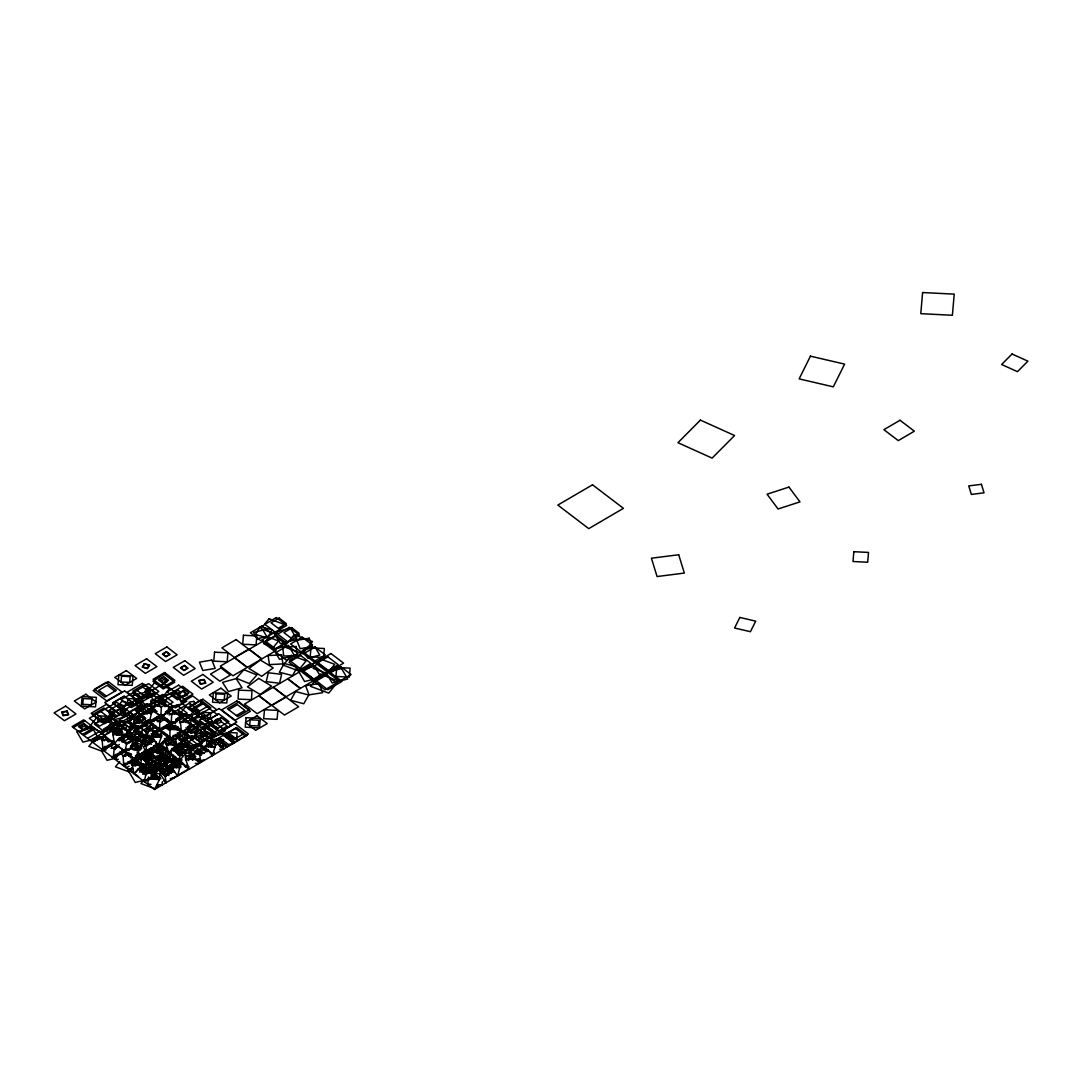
<?xml version="1.0" encoding="UTF-8"?>
<svg xmlns="http://www.w3.org/2000/svg" width="1082" height="1082" viewBox="0 0 1082 1082"><rect width="100%" height="100%" fill="white"/><g stroke="black" fill="none" stroke-linecap="round" stroke-linejoin="round"><path stroke-width="1.5" d="M152.954 770.993L140.349 769.884L141.309 759.564L135.196 759.118L127.73 755.128L125.782 752.071L118.222 746.404L114.151 748.785L113.326 758.022L136.454 744.511L138.117 739.506L146.665 734.408L148.018 737.748L152.494 736.626L152.9 730.769L159.581 730.986L167.02 726.861L169.955 730.079L169.874 738.844L175.96 739.249L175.23 745.2L180.18 746.702L181.235 743.28L189.364 749.474L190.473 754.56L200.779 762.418L199.778 755.222L192.19 749.434L190.473 754.56L194.53 753.424L194.341 759.293L200.779 762.418M141.309 759.564L132.694 759.131L132.193 764.893L140.809 765.326L145.488 766.976L145.799 762.675L157.133 756.048L157.052 760.227L158.175 758.468M142.378 722.762L149.275 723.128L156.133 719.354L159.757 722.127L159.581 730.986L147.788 721.559L139.28 726.536L137.712 729.89L133.762 722.33L134.249 716.568L142.865 717.001L142.378 722.762L133.762 722.33M153.049 752.017L153.752 751.571M166.046 751.503L189.215 769.18L185.563 759.064L185.766 753.194L194.53 753.424M198.533 754.303L198.682 749.907L207.446 750.137M208.555 747.243L208.718 742.374M211.545 746.702L211.693 742.293L220.458 742.536L220.309 746.932M186.618 751.611L138.969 715.27L146.854 712.416L148.626 709.454L158.283 704.585L161.367 706.938L160.839 716.365L156.133 719.354M148.626 709.454L153.076 710.698L160.839 716.365L168.576 712.443L171.673 714.796L171.132 724.223L174.716 728.159L181.438 732.081L196.397 732.812L196.897 727.05L188.282 726.617L187.781 732.379M154.023 721.572L154.226 718.637L162.99 719.003M155.348 706.587L155.646 702.191L164.41 702.556L164.207 705.491M132.274 745.214L138.712 750.124L141.607 748.433L136.454 744.511L135.074 739.222L126.553 744.2L124.89 751.26L130.354 748.866L132.437 742.739L141.634 744.227L146.746 752.369L152.116 751.922L153.874 745.633L158.31 745.606L161.259 736.991L161.664 731.134L152.9 730.769M165.37 705.559L165.708 700.69L151.155 700.081L150.493 709.806L155.348 710.008M192.19 749.434L200.711 744.457L202.036 747.797L206.405 746.594L206.905 740.832L213.6 741.035L162.097 701.745L92.727 742.306L100.883 737.369L102.141 740.48L103.033 750.164L114.584 743.415L112.853 734.556L113.353 728.795L121.968 729.227L121.468 734.989L126.148 736.653L127.487 733.434L135.074 739.222M115.558 754.465L115.138 759.226L118.303 759.375M116.653 757.414L116.897 754.533M125.39 756.413L125.769 752.085L120.021 751.801M129.637 756.764L129.908 753.599M132.991 763.743L133.492 757.982L130.611 757.833M141.323 758.617L141.742 753.735M148.396 777.836L147.842 784.166L151.007 784.328M144.231 781.596L150.817 779.094L151.318 773.332L159.933 773.765L166.087 782.692L165.1 775.496L157.512 769.708L155.794 774.834L144.231 781.596L145.894 774.536L154.415 769.559L155.794 774.834L160.947 778.769M151.926 771.899L83.693 719.841L72.129 726.59L154.523 789.454L159.433 779.527L159.933 773.765M162.341 781.718L162.07 784.883L157.323 784.639M173.35 755.331L171.943 771.574L160.298 770.993M200.711 744.457L208.299 750.245L212.343 755.655L215.02 747.026L215.521 741.265L206.905 740.832M173.309 767.449L172.525 761.796L177.11 760.822M139.713 770.357L168.616 753.464L166.344 744.605L167.061 738.668L175.96 739.249M175.784 722.221L176.19 718.908M176.812 721.924L177.178 718.948M185.698 722.506L186.429 716.568L179.017 716.081M190.418 724.859L191.636 714.945L176.799 713.958M145.799 762.675L156.173 770.398L166.019 764.731L167.358 768.085L171.646 766.813L172.457 760.971L178.922 761.322L185.766 753.194M180.221 766.056L181.032 760.213M166.019 764.731L173.607 770.519L177.651 775.943L181.194 761.62L172.457 760.971M189.093 759.523L189.702 755.141L194.07 755.466M197.627 761.633L198.033 758.712M199.21 758.753L198.533 763.594L195.315 763.365M163.531 763.5L164.964 764.447M145.975 774.279L147.125 767.868M189.364 749.474L180.248 754.817L178.922 761.322L167.467 751.341L158.351 756.67L157.052 760.227L155.565 756.588L147.801 750.773L135.196 759.118L141.634 744.227M153.076 710.698L151.304 713.647L149.275 723.128L147.788 721.559M151.615 730.837L152.9 726.252L156.106 726.685M154.794 731.162L153.915 734.299L161.759 735.381M164.139 740.277L162.381 746.553L154.537 745.484M158.459 758.022L161.529 753.207L163.287 746.918L153.874 745.633M166.385 737.626L167.25 734.57M126.148 736.653L127.662 731.364L136.183 726.387L137.712 729.89M180.18 746.702L181.681 741.413L190.202 736.436L191.744 739.939L193.191 737.708M155.565 756.588L147.017 761.687L145.488 766.976L146.827 763.77L154.415 769.559M111.906 731.013L115.436 720.598L131.071 723.141L128.041 732.068M125.485 730.391L127.04 725.792L117.843 724.291L115.76 730.431L121.887 731.432M132.734 741.765L134.29 737.167L125.093 735.679L123.01 741.806L129.15 742.807M158.283 704.585L162.097 701.745M168.576 712.443L172.403 709.603L161.745 702.556M191.744 739.939L193.299 736.599L201.82 731.608L213.6 741.035M150.276 759.605L149.411 756.764L152.143 752.964M164.694 763.676L161.962 767.503M170.266 753.194L172.024 749.515M141.485 772.25L143.838 767.341M135.034 766.191L138.564 759.091M139.97 756.237L141.39 753.397M147.247 762.147L151.751 753.099M169.888 772.724L171.308 769.884M172.714 767.043L176.961 758.523M172.39 770.222L170.74 772.832M148.261 767.828L151.723 761.823M162.381 758.617L165.154 753.816M193.489 737.275L196.397 732.812M147.801 750.773L146.746 752.369L145.894 745.322L138.117 739.506M163.287 746.918L168.616 753.464L172.119 748.609L181.235 743.28M175.216 751.841L177.935 748.446M136.129 772.075L137.969 769.816M104.94 746.255L101.153 750.922L88.832 746.337L95.473 738.167L98.543 739.317M127.919 732.582L134.154 724.913L122.577 720.598L116.342 728.281L119.236 729.363M116.153 748.352L119.331 744.43M121.454 741.819L125.688 736.612L131.585 738.803M147.855 713.579L155.024 704.734L160.947 706.938M119.696 761.579L115.449 766.813L129.258 771.953L132.437 768.031M151.548 723.817L145.245 731.581L148.18 732.663M168.359 709.697L161.177 718.529L156.741 716.879M137.035 751.016L143.379 743.199L140.43 742.103M134.56 765.407L136.684 762.796L130.557 760.511M169.117 730.35L172.268 726.468L167.872 724.832M142.675 763.73L140.619 766.259L152.062 770.506M144.718 761.201L146.773 758.671L158.215 762.932L153.076 769.248M178.232 726.915L176.434 729.146L186.483 732.879M162.3 747.865L159.554 751.246L150.817 748M143.879 779.987L140.971 783.571L155.402 788.94L158.324 785.356M187.389 731.77L191.893 726.211L189.025 725.143M173.134 750.299L175.162 747.797M177.191 745.295L179.233 742.807M178.598 758.428L172.89 765.447L178.936 767.706M188.363 752.707L192.42 747.703L182.155 743.889M198.101 748.054L196.058 750.57L203.673 753.41M202.199 742.996L204.255 740.48M185.387 767.057L187.294 764.703M211.288 756.237L214.358 752.45M153.171 741.67L127.419 722.032L128.596 720.598L136.183 726.387M190.202 736.436L182.615 730.648L181.438 732.081L180.491 722.451L179.247 719.341L171.132 724.223L160.204 716.974M127.487 733.434L118.966 738.411L114.584 743.415L106.766 739.696L102.141 740.48M146.827 763.77L138.307 768.747L133.925 773.738L132.193 764.893M132.288 760.24L139.375 753.113M147.652 744.781L151.196 741.211M145.069 760.727L154.334 751.395L158.662 753.342M165.276 776.849L172.363 769.721M174.729 767.341L181.817 760.2M149.695 742.009L150.506 742.009M150.452 742.414L149.695 742.36M140.619 757.089L141.444 757.089M141.431 757.468L140.674 757.481M160.785 749.366L161.597 749.38M161.583 749.745L160.812 749.745M144.028 770.627L144.839 770.641M144.826 771.006L144.055 771.006M177.096 751.855L177.908 751.855M177.894 752.22L177.137 752.247M172.66 762.999L173.472 762.999M173.458 763.365L172.687 763.365M172.538 768.68L173.35 768.68M144.461 746.391L153.509 740.507M177.475 754.411L182.182 750.34M164.789 759.55L170.848 754.56M127.419 722.032L134.249 716.568M167.061 738.668L158.31 745.606L154.442 740.223L146.665 734.408M132.586 741.562L115.855 728.795L128.596 720.598M182.615 730.648L169.874 738.844L161.664 731.134M113.353 728.795L104.291 735.557L106.766 739.696M113.326 758.022L121.252 753.315L123.199 756.372L123.632 765.88L132.694 759.131M132.329 765.244L135.101 763.486M145.664 718.421L139.97 721.816L132.193 716L140.741 710.901L144.636 713.809M144.501 722.289L148.68 719.787M136.535 729.065L143.663 724.818L151.426 730.621M126.635 743.577L141.958 734.435L152.089 742.022M145.732 734.029L142.878 735.733L135.115 729.917M135.223 741.63L139.497 739.087M145.894 745.322L154.442 740.223M138.618 750.069L141.471 748.365M145.84 745.741L148.694 744.051L142.229 739.209M140.565 754.005L146.138 750.678M150.655 753.329L143.541 757.576L137.062 752.734M73.414 727.577L84.978 720.815M160.555 681.484L164.018 679.455L167.115 681.809L163.639 683.838L158.378 679.875L163.747 676.737L168.535 680.389L163.166 683.526M79.852 732.487L91.415 725.724M120.318 708.832L108.755 715.594L119.061 723.452M123.213 707.141L134.777 700.379L145.069 708.237L104.602 731.892L94.31 724.034L105.86 717.285L116.166 725.143M149.221 691.925L137.657 698.688L147.964 706.546L182.655 686.259L192.948 694.117L181.384 700.879L171.091 693.021M152.116 690.235L163.68 683.472L173.972 691.33M150.412 692.886L141.891 697.863L134.303 692.074L148.572 683.635L158.865 691.493L147.301 698.255L137.008 690.397M82.421 734.448L93.985 727.699M114.219 715.865L102.655 722.627L92.362 714.769L103.926 708.007L115.504 716.839L127.067 710.09M122.888 710.793L134.452 704.03L124.159 696.172L112.596 702.935L139.632 723.56M154.685 692.196L143.122 698.958L132.829 691.1L144.393 684.338L175.298 707.912L186.848 701.163L176.555 693.305L164.991 700.054M83.72 735.435L95.27 728.673M87.574 738.384L99.138 731.621M116.274 723.425L107.754 728.416L115.341 734.191L121.022 730.877M90.158 740.345L101.708 733.582M161.367 706.938L164.843 704.909M129.691 727.51L133.938 725.021M136.765 723.358L141.012 720.883L130.922 713.173L119.372 719.787L132.247 729.62M116.667 735.26L122.442 731.878M129.678 727.645L134.006 725.116M136.9 723.425L141.242 720.883M165.803 706.519L173.025 702.299L162.733 694.441L151.169 701.204L157.607 706.113M122.131 735.53L125.025 733.839M127.906 732.149L130.8 730.458M142.364 723.696L148.139 720.314M168.386 708.494L172.714 705.951M101.735 749.19L113.299 742.428M117.64 739.885L129.204 733.136L139.497 740.994M143.649 724.683L133.532 730.593L151.561 744.348M118.925 740.872L172.403 709.603M103.033 750.164L114.597 743.645L118.222 746.404M112.826 747.905L117.167 745.376M122.942 741.995L131.612 736.923M148.964 726.779L153.292 724.25M157.634 721.708L160.528 720.017M169.198 714.959L174.973 711.577M171.673 714.796L175.135 712.768L182.696 717.461L185.117 721.667L193.002 725.319L123.632 765.88M159.757 722.127L163.828 719.746M128.406 742.266L139.97 735.503M148.64 730.431L155.876 726.211M176.109 714.377L180.437 711.848M139.28 726.536L146.868 732.325L155.375 727.347M201.766 702.894L193.245 707.871L200.833 713.66M112.041 757.048L123.605 750.286M130.827 746.053L138.05 741.833L132.91 737.91M143.838 738.451L148.166 735.922M175.636 719.868L187.2 713.106L176.893 705.248L165.33 712.01L167.913 713.971M203.091 703.8L191.528 710.563L181.235 702.705L192.785 695.956L217.252 714.607M140.782 741.968L182.696 717.461M123.132 755.763L127.46 753.234M133.248 749.853L140.471 745.62M167.926 729.566L175.162 725.346L185.455 733.204L176.785 738.276M179.49 722.803L206.96 706.749M128.596 756.034L131.49 754.343M147.382 745.052L150.276 743.361M186.402 722.235L210.976 707.871L200.67 700.013L189.107 706.776L199.413 714.634M165.83 741.684L176.866 735.233L191.622 746.485L177.827 754.546M131.963 762.283L137.495 759.05M126.202 767.855L129.096 766.164M131.99 764.474L137.766 761.092M162.341 746.729L142.107 758.55L136.954 754.627M166.669 744.186L173.891 739.966M186.902 732.352L201.36 723.912L191.054 716.054M146.652 756.034L157.986 749.407L168.075 757.102M218.686 713.917L207.352 720.544L217.455 728.24L229.005 721.626L218.699 713.768L205.688 721.369L195.396 713.511M143.162 758.671L157.931 750.042L170.983 759.997M167.872 744.957L174.391 741.143M190.324 731.824L199.44 726.495M133.329 765.515L139.01 762.188L150.452 770.925L144.772 774.252M228.843 709.657L237.364 704.68L244.951 710.468L236.431 715.445M128.772 769.816L131.666 768.125M136.007 765.583L140.335 763.053M144.677 760.524L153.346 755.452M166.358 747.838L157.688 752.91L151.25 748M176.474 741.927L172.133 744.457L164.41 738.573M179.369 740.237L183.697 737.708L177.259 732.784M190.919 733.474L198.155 729.254M201.036 727.564L212.599 720.801L202.307 712.943M130.07 770.79L132.951 769.099M138.739 765.731L141.634 764.041M154.631 756.426L145.962 761.498L156.268 769.356L167.832 762.594L160.095 756.71M161.867 752.206L167.642 748.825M180.653 741.224L189.323 736.152M195.098 732.771L205.215 726.847L215.521 734.705L205.391 740.494M146.178 761.512L154.685 756.548M195.287 732.798L205.201 726.996L215.304 734.705M182.479 741.616L188.998 737.802M140.024 766.8L142.919 765.015M153.035 759.104L155.93 757.414M163.152 753.18L160.258 754.871L170.564 762.729M174.716 746.431L179.044 743.889M203.619 729.525L219.551 720.301L227.139 726.09L218.618 731.08L211.031 725.292M172.944 750.922L203.308 733.177L201.82 731.608M139.497 772.129L146.597 767.977M183.818 746.58L176.001 751.151L173.675 749.38M207.568 732.69L198.439 738.019L194.963 735.368M142.283 772.332L148.072 768.95M168.305 757.116L156.741 763.878L146.435 756.02M176.975 752.044L188.538 745.282L178.232 737.424M197.208 740.21L208.772 733.461M142.756 774.252L153.833 767.774L140.268 757.427M199.954 741.603L215.129 732.73L200.373 721.478L183.818 731.162L187.849 734.232M171.186 759.158L175.095 756.873M198.412 743.239L189.296 748.568L182.344 743.266M193.299 736.599L200.887 742.387L209.408 737.397M158.351 756.67L166.466 762.864L175.582 757.535M156.281 769.099L176.109 757.508L158.445 744.037L138.618 755.628L156.281 769.207M176.501 757.522L172.16 760.064L154.131 746.309M179.382 755.831L182.276 754.14M189.512 749.921L199.629 744.01M164.491 764.798L158.946 768.031L168.819 775.551M167.25 763.175L174.175 759.131M157.133 756.048L167.223 763.757L155.889 770.384L155.794 774.834L151.318 773.332M161.894 767.801L164.775 766.11M189.35 751.747L196.572 747.527L187.565 740.643M181.803 759.632L160.122 772.305L165.276 776.227L169.617 773.698L164.464 769.775M186.145 757.089L191.92 753.708L195.788 756.656M194.814 752.017L236.728 727.523L247.021 735.381L154.523 789.454M235.308 728.484L226.787 733.461L234.375 739.249L242.895 734.272M165.1 775.496L173.607 770.519M199.778 755.222L208.299 750.245M221.296 746.905L225.556 744.416L217.969 738.627L209.448 743.604L214.506 747.459M172.511 778.377L187.741 769.478M153.644 752.315L154.09 751.76M153.603 751.936L163.301 749.366M185.211 757.021L189.066 755.114M124.998 765.353L127.581 764.095M144.785 760.66L147.463 759.496M166.642 760.944L174.702 757.454M185.59 760.254L191.703 757.698M178.003 714.458L180.383 713.498L177.434 710.279L172.687 712.199L174.648 714.336M167.02 726.861L171.768 724.94M169.955 730.079L174.716 728.159M162.503 749.271L140.592 756.386L142.594 759.077M161.002 768.125L151.615 771.168L149.6 768.491M165.695 766.597L173.512 764.054L165.505 753.302M97.339 739.723L102.912 738.181L104.508 740.683M111.081 748.379L114.11 747.54L115.409 749.583M121.252 753.315L125.782 752.071M123.199 756.372L127.73 755.128M188.282 726.617L193.002 725.319M155.024 770.641L156.998 770.127M168.751 707.249L182.439 703.773L175.784 692.494L159.054 696.754L164.883 706.614M149.127 712.93L138.415 715.662L142.675 722.871M117.681 727.145L101.789 731.189L108.119 741.9L112.88 740.683M144.204 722.492L153.374 720.152M175.135 723.074L170.226 724.318L167.101 719.03M142.134 732.027L131.625 734.705L137.603 744.808M119.236 739.06L124.011 737.843L118.479 728.484M106.185 749.88L101.586 751.043L107.077 760.335L116.261 757.995M112.312 748.311L115.368 747.54M142.107 743.672L152.603 740.994L149.194 735.219M187.227 734.989L184.17 735.76L190.256 746.066L199.426 743.726M194.868 733.041L197.925 732.257M172.741 739.398L166.385 741.008L164.91 738.506M155.051 751.652L167.44 748.501M140.985 758.969L150.655 756.494L146.909 750.164M132.45 768.288L127.635 769.518L135.304 782.489L154.55 777.593L152.846 774.698M140.471 766.245L145.286 765.028M220.62 746.594L233.171 743.402L226.922 732.825L211.233 736.828L215.913 744.754M193.813 754.911L190.594 755.723L192.894 759.645M197.032 754.086L200.265 753.261M168.63 762.594L162.449 764.176L158.337 757.211M174.824 761.011L181.019 759.442M162.882 768.977L168.833 767.463L171.362 771.764M197.668 761.43L204.106 759.78M170.28 778.621L174.743 777.485M161.718 754.397C158.702 755.25 164.234 756.981 163.017 754.681M140.822 758.82L146.178 757.684M179.247 719.341L183.872 718.556M180.491 722.451L185.117 721.667M100.883 737.369L105.509 736.585M169.347 773.211L168.359 774.171M142.188 752.585L166.263 749.528M149.411 756.764L154.158 756.169M158.905 755.561L162.07 755.168L164.261 762.255M148.058 764.217L152.035 765.285L163.112 763.878M159.081 769.491L146.232 771.114L143.879 763.486M162.286 769.072L170.307 768.058M135.913 756.088L145.543 755.615M170.172 764.744L178.192 764.365M210.449 739.168L223.392 739.52L223.054 749.258L219.822 749.163M185.563 759.064L194.341 759.293M152.494 736.626L161.259 736.991M112.853 734.556L121.468 734.989M206.405 746.594L215.02 747.026M148.816 749.19L162.124 749.867M122.28 750.029L128.596 750.353M153.401 755.114L150.141 754.952L149.289 764.758L163.964 765.501L164.816 755.682L159.92 755.439M124.376 763.31L127.243 763.459M156.971 770.83L138.415 769.248M151.832 774.82L156.565 775.064M151.223 777.647L159.838 778.08M150.817 779.094L159.433 779.527M179.774 722.113L182.736 722.316M172.254 729.484L181.154 730.066L180.424 736.003L173.012 735.517M166.344 744.605L175.23 745.2M115.855 728.795L121.968 729.227M195.044 753.545L199.886 753.911M184.589 766.381L188.958 766.705M171.646 766.813L180.383 767.449M142.405 753.14L145.61 753.437M168.494 767.003L176.501 767.747M162.53 727.564L168.954 728.443M155.673 728.024L163.517 729.092M149.898 736.964L153.103 737.397M152.116 751.922L161.529 753.207M113.475 731.27L122.848 732.798M130.354 748.866L139.551 750.367M160.691 768.139L159.974 768.747M165.019 762.905L165.776 763.337M137.103 749.177L140.173 749.867M167.778 769.194L173.931 770.573M153.752 746.769L166.763 749.799M176.528 752.071L179.774 752.829M159.676 754.938L167.602 756.791L162.354 767.341L148.085 764.027M139.199 768.747L155.47 772.534M163.598 774.428L166.858 775.185M145.529 754.195L154.564 756.629M159.541 763.811L167.061 765.84M146.854 712.416L151.304 713.647M164.112 755.615L167.818 757.062L171.727 760.457M173.742 750.651L182.452 754.803M166.466 771.263L171.443 773.103M156.173 720.477L160.555 722.113M208.826 742.171L216.441 745.011M151.101 733.745L161.34 737.559M176.515 753.18L180.924 754.817M134.533 739.899L137.482 740.994M122.05 750.543L130.908 753.829M151.629 775.077L160.298 778.296M132.437 742.739L136.454 744.511M138.969 715.27L142.865 717.001M155.646 743.226L166.046 747.905M176.447 752.599L180.897 754.614M162.99 755.304L170.199 758.55L159.771 769.045L148.234 763.838M139.145 768.504L149.546 773.197M152.521 774.536L159.947 777.89M141.85 743.226L146.99 745.904M164.559 773.197L168.4 775.199M158.148 765.461L162.598 767.841M148.369 750.894L150.885 752.274M145.137 740.764L149.194 743.591M150.466 713.62L140.335 706.046L124.998 715.188L131.328 719.922M133.857 721.829L136.4 723.723M148.207 749.569L150.79 751.503M133.668 744.308L140.146 749.15M130.435 746.431L135.493 750.218M139.253 755.872L147.017 761.687M235.281 728.362L245.587 736.22M199.724 710.982L189.431 703.124L177.867 709.887L213.911 737.383L225.475 730.621L215.183 722.762M228.059 732.582L238.351 740.44M207.135 720.531L217.441 728.389M225.164 734.272L235.47 742.13M223.717 735.124L234.023 742.982M219.389 737.654L229.682 745.512M192.15 718.935L199.737 724.724M216.495 739.344L226.787 747.202M142.81 687.097L159.527 699.784M217.468 743.983L223.906 748.893L215.521 741.265M172.052 710.414L175.135 712.768M187.416 726.806L191.216 729.701M185.928 727.726L189.796 730.661M196.234 735.584L203.957 741.468M207.825 744.416L211.68 747.364M150.858 704.855L154.712 707.804M172.741 721.559L175.311 723.52M157.133 711.591L146.827 703.733L135.277 710.495L145.57 718.353M190.297 737.045L193.191 739.101M204.769 747.933L213.79 754.817M150.533 708.507L207.189 751.733M152.846 712.267L145.258 706.478L136.738 711.469L144.325 717.258M147.652 710.198L151.507 713.146M166.966 724.926L170.821 727.875M199.156 749.488L204.295 753.424M142.175 709.927L147.328 713.849M164.072 726.617L166.642 728.592M196.261 751.178L201.414 755.101M134.236 704.017L124.146 696.321L112.812 702.948L122.902 710.644M174.094 735.625L181.681 741.413M114.8 691.087L107.213 685.298L98.705 690.289L106.293 696.078M182.79 744.051L185.117 745.823M171.321 737.992L163.598 732.108L144.812 743.091L134.506 735.233L146.07 728.47L149.938 731.418M180.329 744.876L182.912 746.837M152.819 729.728L116.775 702.232L89.306 718.286L99.612 726.144L111.176 719.381L100.869 711.523M161.84 736.599L155.402 731.689L152.508 733.38L157.661 737.315M173.418 745.444L183.724 753.302M187.592 756.25L192.731 760.173M173.35 748.528L180.302 753.829M162.976 741.373L168.346 745.471M173.106 749.096L181.79 755.723M172.119 748.609L180.248 754.817M160.312 744.903L171.037 753.086M155.74 743.645L163.463 749.528M175.406 760.064L181.573 764.771M176.028 763.013L181.181 766.935M105.157 709.102L112.744 714.891L104.237 719.882L96.65 714.093M179.666 767.841L174.608 763.973L161.745 771.493L166.817 775.348M121.63 725.413L131.936 733.271M173.134 764.703L177.002 767.652M120.075 725.576L127.662 731.364M125.336 730.188L115.03 722.33L103.48 729.092L108.619 733.014M143.365 743.929L145.935 745.904M149.803 748.852L153.658 751.787M171.686 765.542L174.27 767.503M148.356 749.691L150.925 751.652M159.947 758.536L166.385 763.446M144.177 750.394L172.498 772.007M166.087 768.964L171.145 772.818M110.391 728.511L119.399 735.395M118.966 738.411L126.553 744.2M126.499 748.595L129.069 750.556M135.507 755.466L139.362 758.414M147.098 764.311L156.106 771.182M163.517 780.731L166.087 782.692M102.682 738.938L99.057 736.166L94.986 738.546L97.394 740.399M110.526 746.025L114.151 748.785M138.307 768.747L145.894 774.536M128.285 761.647L133.668 765.745M139.037 769.843L145.759 774.969M148.437 777.025L151.128 779.067M125.039 766.327L138.604 776.673M148.87 738.695L152.359 741.846M181.194 761.62L189.215 769.18M196.897 727.05L203.308 733.177M127.635 762.283L128.88 763.459M156.119 766.719L161.597 772.129M186.456 758.198L188.755 760.619M152.616 748.352L157.958 753.816M102.519 738.708L103.818 740.737M200.211 733.15L204.782 740.886M177.705 717.853L180.045 721.816M175.298 734.421L177.516 738.181M174.445 748.311L178.557 755.263M155.659 774.117L159.04 779.838M148.586 767.503L151.142 771.818M137.13 755.574L138.631 758.103M167.467 751.341L168.616 753.464M153.468 767.557L155.321 771.263M157.593 746.796L160.663 752.977M141.58 758.658L140.646 754.424M168.346 750.854L173.512 767.652M151.155 762.445L152.035 765.285M141.066 754.316L142.472 758.901M200.887 742.387L202.036 747.797M146.868 732.325L148.018 737.748M166.466 762.864L167.358 768.085L167.223 763.757M150.614 769.559L151.047 772.791M130.34 722.411A3.097 2.069 1.2 0 1 127.473 719.476A3.097 2.069 1.2 0 1 132.613 718.989M160.461 756.575A3.097 2.069 1.2 0 1 159.581 758.036M157.417 758.644A3.097 2.069 1.2 0 1 156.322 758.509M155.051 757.914A3.097 2.069 1.2 0 1 154.28 756.413M159.676 755.209A3.097 2.069 1.2 0 1 160.163 755.709M156.511 742.049A4.598 3.084 1.2 0 1 153.211 737.329A4.598 3.084 1.2 0 1 160.947 737.342M162.097 769.586A2.191 1.474 1.2 0 1 160.718 770.019M159.5 769.829A2.191 1.474 1.2 0 1 158.851 767.584A2.191 1.474 1.2 0 1 162.259 767.665M167.913 766.124A4.842 3.232 1.2 0 1 166.128 766.786M162.746 766.611A4.842 3.232 1.2 0 1 161.002 761.539M162.949 760.632A4.842 3.232 1.2 0 1 169.076 762.337M174.608 771.737A4.598 3.084 1.2 0 1 168.697 769.992A4.598 3.084 1.2 0 1 171.078 766.015A4.598 3.084 1.2 0 1 177.096 767.584M174.729 761.417A3.124 2.096 1.2 0 1 175.392 764.609A3.124 2.096 1.2 0 1 170.591 764.419M170.212 762.296A3.124 2.096 1.2 0 1 170.415 762.039M148.22 756.71C150.723 759.523 151.196 753.992 148.22 756.656M148.843 742.13C151.791 745.106 151.318 739.209 148.843 742.13M150.844 765.217C153.374 768.004 153.725 762.607 150.858 765.109M168.738 758.022L170.009 758.09L168.738 758.022M238.595 690.154L238.054 699.121L251.457 699.648L251.998 690.681L238.595 690.154M82.124 696.632L81.299 706.14L95.514 706.857L96.339 697.349L82.124 696.632M83.3 698.566L82.8 704.328L91.415 704.761L91.916 698.999L83.3 698.566M98.286 715.838L97.786 721.599L106.401 722.032L106.902 716.27L98.286 715.838M118.831 675.168L118.006 684.676L132.22 685.393L133.045 675.885L118.831 675.168M121.549 676.209L121.062 681.971L129.664 682.404L130.165 676.642L121.549 676.209M127.865 698.553L127.365 704.301L135.98 704.734L136.467 698.986L127.865 698.553M202.145 712.375L201.644 718.123L210.26 718.556L210.76 712.808L202.145 712.375M214.547 652.176L213.776 661.129L227.166 661.792L227.937 652.838L214.547 652.176M213.37 692.764L212.559 702.259L226.774 702.975L227.599 693.467L213.37 692.764M216.102 693.805L215.602 699.567L224.217 699.986L224.718 694.238L216.102 693.805M228.491 732.473L227.991 738.235L236.606 738.668L237.107 732.906L228.491 732.473M243.45 635.269L242.679 644.223L256.069 644.899L256.84 635.946L243.45 635.269M246.074 717.704L245.262 727.212L259.477 727.929L260.302 718.421L246.074 717.704M250.172 719.801L249.672 725.549L258.287 725.981L258.787 720.22L250.172 719.801M264.468 709.738L263.697 718.691L277.087 719.354L277.858 710.401L264.468 709.738M310.98 647.834L310.209 656.788L323.599 657.464L324.37 648.51L310.98 647.834M336.732 667.486L335.961 676.439L349.351 677.102L350.122 668.149L336.732 667.486M853.847 551.698L853.008 561.517L867.683 562.248L868.521 552.429L853.847 551.698M922.608 292.546L920.782 313.672L952.39 315.268L954.216 294.128L922.608 292.546M268.322 672.788L266.24 681.674L279.548 683.215L281.631 674.329L268.322 672.788M810.445 356.167L799.152 378.889L833.302 386.842L844.609 364.12L810.445 356.167M739.831 617.443L734.583 628.006L750.448 631.699L755.696 621.149L739.831 617.443M284.214 663.482L279.399 672.233L292.559 675.614L297.374 666.864L284.214 663.482M295.589 691.547L290.639 700.284L303.785 703.746L308.735 695.009L295.589 691.547M144.312 663.631L142.188 667.188L147.517 668.662L149.654 665.119L144.312 663.631M144.596 664.023L142.824 666.985L147.274 668.216L149.046 665.254L144.596 664.023M146.57 688.896L144.799 691.858L149.248 693.089L151.02 690.14L146.57 688.896M260.289 626.586L255.528 634.512L267.457 637.839L272.204 629.913L260.289 626.586M96.69 717.718L88.981 727.212L103.29 732.528L111 723.047L96.69 717.718M127.554 702.448L119.913 711.848L134.087 717.109L141.715 707.723L127.554 702.448M154.347 683.053L146.219 693.062L161.326 698.688L169.455 688.666L154.347 683.053M185.549 706.884L180.735 712.822L189.688 716.149L194.503 710.211L185.549 706.884M269.039 618.769L260.978 628.683L275.951 634.255L283.998 624.328L269.039 618.769M268.904 637.366L263.71 643.763L273.354 647.347L278.547 640.95L268.904 637.366M209.299 724.615L204.268 730.81L213.614 734.286L218.659 728.091L209.299 724.615M294.182 634.715L284.296 646.874L302.649 653.704L312.522 641.545L294.182 634.715M291.315 655.367L283.322 665.187L298.145 670.705L306.138 660.872L291.315 655.367M320.718 659.127L313.185 668.392L327.17 673.599L334.703 664.321L320.718 659.127M320.313 674.248L310.493 686.326L328.712 693.102L338.517 681.024L320.313 674.248M243.91 669.704L236.309 678.319L249.306 683.553L256.907 674.938L243.91 669.704M700.392 420.1L677.954 442.7L712.118 458.119L734.57 435.519L700.392 420.1M1012.035 354.003L1001.607 364.499L1017.472 371.667L1027.9 361.158L1012.035 354.003M258.72 678.387L247.453 686.813L260.235 694.509L271.514 686.083L258.72 678.387M260.41 660.047L248.928 668.473L261.709 676.304L273.191 667.892L260.41 660.047M65.664 706.086L54.1 712.849L64.406 720.707L75.956 713.944L65.664 706.086M85.897 694.252L74.333 701.014L84.639 708.872L96.19 702.11L85.897 694.252M106.131 682.417L94.567 689.18L104.873 697.038L116.437 690.275L106.131 682.417M126.364 670.597L114.8 677.359L125.106 685.217L136.67 678.455L126.364 670.597M146.597 658.762L135.034 665.525L145.34 673.383L156.904 666.62L146.597 658.762M166.831 646.928L155.267 653.69L165.573 661.548L177.137 654.786L166.831 646.928M108.376 681.674L93.147 690.573L106.712 700.92L121.941 692.02L108.376 681.674M166.425 651.689L162.381 654.055L165.979 656.801L170.023 654.434L166.425 651.689M166.385 652.054L162.922 654.083L166.006 656.436L169.482 654.407L166.385 652.054M124.606 690.952L104.778 702.543L122.442 716.014L142.269 704.423L124.606 690.952M106.428 704.341L91.199 713.241L104.765 723.601L119.994 714.688L106.428 704.341M142.283 683.378L127.067 692.277L140.633 702.624L155.849 693.724L142.283 683.378M164.626 672.517L153.062 679.28L163.355 687.138L174.919 680.375L164.626 672.517M184.86 660.683L173.296 667.445L183.602 675.303L195.152 668.541L184.86 660.683M132.667 692.926L121.103 699.689L131.409 707.547L142.973 700.784L132.667 692.926M164.464 674.343L152.9 681.105L163.206 688.963L174.77 682.201L164.464 674.343M83.882 723.439L78.513 726.577L83.3 730.228L88.67 727.09L83.882 723.439M83.598 724.385L79.527 726.766L83.152 729.525L87.223 727.145L83.598 724.385M163.896 677.44L159.825 679.821L163.45 682.58L167.521 680.199L163.896 677.44M184.44 665.43L180.396 667.797L184.008 670.556L188.052 668.189L184.44 665.43M184.413 665.795L180.951 667.824L184.035 670.191L187.511 668.162L184.413 665.795M117.857 705.112L109.336 710.09L116.924 715.878L125.444 710.901L117.857 705.112M236.079 639.584L221.918 647.861L234.537 657.491L248.698 649.2L236.079 639.584M261.952 626.018L250.388 632.781L260.694 640.639L272.258 633.876L261.952 626.018M276.41 617.565L264.847 624.328L275.153 632.186L286.703 625.423L276.41 617.565M279.115 618.065L271.014 622.799L278.223 628.304L286.324 623.57L279.115 618.065M178.625 685.149L167.061 691.912L177.367 699.756L188.931 693.007L178.625 685.149M202.889 674.438L191.325 681.2L201.617 689.058L213.181 682.296L202.889 674.438M162.002 699.364L157.931 701.745L161.556 704.504L165.627 702.137L162.002 699.364M178.192 690.262L174.716 692.291L177.813 694.644L181.276 692.615L178.192 690.262M234.51 657.856L220.336 666.133L232.955 675.763L247.129 667.472L234.51 657.856M248.955 649.403L234.794 657.68L247.413 667.31L261.574 659.033L248.955 649.403M263.413 640.95L249.252 649.241L261.871 658.857L276.032 650.58L263.413 640.95M274.828 635.837L263.264 642.6L273.57 650.458L285.134 643.695L274.828 635.837M289.286 627.384L277.722 634.147L288.028 642.005L299.579 635.242L289.286 627.384M220.971 667.973L210.49 674.1L219.835 681.227L230.317 675.1L220.971 667.973M276.546 635.486L266.05 641.612L275.396 648.74L285.891 642.613L276.546 635.486M291.991 627.885L283.89 632.618L291.099 638.123L299.2 633.389L291.991 627.885M137.793 725.724L126.459 732.338L136.548 740.047L147.882 733.42L137.793 725.724M161.002 714.539L149.438 721.302L159.73 729.16L171.294 722.397L161.002 714.539M287.704 645.656L276.14 652.419L286.446 660.277L298.01 653.514L287.704 645.656M302.162 637.203L290.598 643.966L300.904 651.824L312.455 645.061L302.162 637.203M220.904 688.179L209.34 694.942L219.646 702.8L231.21 696.037L220.904 688.179M202.929 699.256L187.7 708.169L201.266 718.516L216.495 709.616L202.929 699.256M300.58 655.476L289.016 662.238L299.322 670.096L310.886 663.334L300.58 655.476M315.038 647.036L303.474 653.785L313.78 661.643L325.33 654.894L315.038 647.036L303.041 650.066L307.815 658.127L319.785 655.083L315.011 647.022M592.53 484.79L557.839 505.064L588.743 528.638L623.435 508.351L592.53 484.79M219.146 708.534L199.318 720.139L216.982 733.61L236.823 722.019L219.146 708.534M236.836 700.96L221.607 709.873L235.173 720.22L250.402 711.307L236.836 700.96M238.933 701.934L227.369 708.696L237.675 716.554L249.239 709.792L238.933 701.934M221.12 717.555L209.556 724.318L219.862 732.176L231.413 725.413L221.12 717.555M258.679 695.767L244.518 704.057L257.137 713.674L271.298 705.396L258.679 695.767M273.137 687.313L258.963 695.604L271.582 705.221L285.756 696.943L273.137 687.313M287.582 678.874L273.421 687.151L286.04 696.781L300.201 688.49L287.582 678.874M302.04 670.421L287.88 678.698L300.498 688.328L314.659 680.051L302.04 670.421M316.485 661.968L302.324 670.245L314.943 679.875L329.104 671.597L316.485 661.968M330.943 653.514L316.783 661.805L329.401 671.422L343.562 663.144L330.943 653.514M191.812 735.774L180.491 742.401L190.581 750.097L201.915 743.469L191.812 735.774M313.455 665.308L301.892 672.057L312.198 679.915L323.761 673.166L313.455 665.308M327.914 656.855L316.35 663.618L326.642 671.476L338.206 664.713L327.914 656.855M234.875 723.642L219.646 732.541L233.212 742.888L248.441 733.988L234.875 723.642M286.013 697.146L271.839 705.423L284.458 715.053L298.632 706.762L286.013 697.146M329.361 671.787L315.2 680.078L327.819 689.694L341.98 681.417L329.361 671.787M256.961 715.689L245.398 722.451L255.704 730.309L267.254 723.547L256.961 715.689M326.331 675.127L314.767 681.89L325.073 689.748L336.637 682.985L326.331 675.127M340.789 666.674L329.226 673.437L339.518 681.295L351.082 674.532L340.789 666.674M900.008 420.249L883.899 429.676L898.249 440.617L914.358 431.204L900.008 420.249M303.731 652.23L289.584 660.358L301.959 669.961L316.106 661.846L303.731 652.23M183.683 690.614L177.286 693.183L181.249 697.511L187.632 694.942L183.683 690.614M183.196 691.303L178.435 693.21L181.384 696.429L186.131 694.522L183.196 691.303M788.954 487.089L767.057 494.203L778.066 508.986L799.963 501.872L788.954 487.089M236.187 678.603L222.54 682.377L228.41 691.56L242.043 687.8L236.187 678.603M262.967 630.076L253.58 632.47L257.313 638.799L266.713 636.405L262.967 630.076M290.395 628.209L273.814 632.429L280.414 643.601L296.995 639.381L290.395 628.209M288.461 645.481L273.597 649.254L279.508 659.276L294.372 655.489L288.461 645.481M148.315 691.547L132.004 695.699L138.496 706.695L154.807 702.529L148.315 691.547M120.116 709.359L108.687 712.267L113.231 719.976L124.66 717.068L120.116 709.359M314.524 666.269L298.091 670.461L304.624 681.525L321.056 677.346L314.524 666.269M92.227 727.726L76.754 731.675L82.908 742.103L98.394 738.154L92.227 727.726M341.533 668.541L325.993 672.49L332.174 682.972L347.728 679.009L341.533 668.541M203.605 716.162L193.38 718.759L197.451 725.657L207.676 723.047L203.605 716.162M309.182 638.218L296.793 640.314L300.147 648.659L312.536 646.549L309.182 638.218M211.829 660.061L199.44 662.17L202.794 670.502L215.183 668.405L211.829 660.061M204.309 679.496L198.763 680.429L200.265 684.162L205.81 683.215L204.309 679.496M203.957 679.848L199.331 680.632L200.589 683.743L205.215 682.958L203.957 679.848M67.179 711.036L61.633 711.983L63.135 715.702L68.68 714.769L67.179 711.036M66.786 711.429L62.174 712.213L63.419 715.324L68.044 714.539L66.786 711.429M193.867 701.366L189.242 702.15L190.5 705.261L195.125 704.477L193.867 701.366M86.1 726.171L81.488 726.955L82.732 730.066L87.358 729.282L86.1 726.171M319.258 683.553L305.624 685.677L309.019 694.833L322.652 692.723L319.258 683.553M981.415 484.317L968.742 485.913L971.366 494.433L984.038 492.824L981.415 484.317M678.698 554.755L651.418 558.217L657.072 576.544L684.351 573.068L678.698 554.755M281.618 654.84L268.106 655.557L269.418 664.619L282.916 663.902L281.618 654.84M296.238 646.522L282.754 646.995L283.7 656.03L297.185 655.557L296.238 646.522M202.889 735.882A3.097 2.069 1.2 0 0 207.676 734.313A3.097 2.069 1.2 0 0 203.2 732.298A3.097 2.069 1.2 0 0 202.889 735.882M155.199 763.757A3.097 2.069 1.2 0 0 159.987 762.201A3.097 2.069 1.2 0 0 155.51 760.186A3.097 2.069 1.2 0 0 155.199 763.757M121.82 705.193A3.097 2.069 1.2 0 0 126.621 703.638A3.097 2.069 1.2 0 0 122.131 701.609A3.097 2.069 1.2 0 0 121.82 705.193M216.373 722.79A3.097 2.069 1.2 0 0 221.161 721.234A3.097 2.069 1.2 0 0 216.684 719.205A3.097 2.069 1.2 0 0 216.373 722.79M148.369 757.819A1.893 1.271 1.2 0 0 151.291 756.859A1.893 1.271 1.2 0 0 148.559 755.628A1.893 1.271 1.2 0 0 148.369 757.819"/></g></svg>
